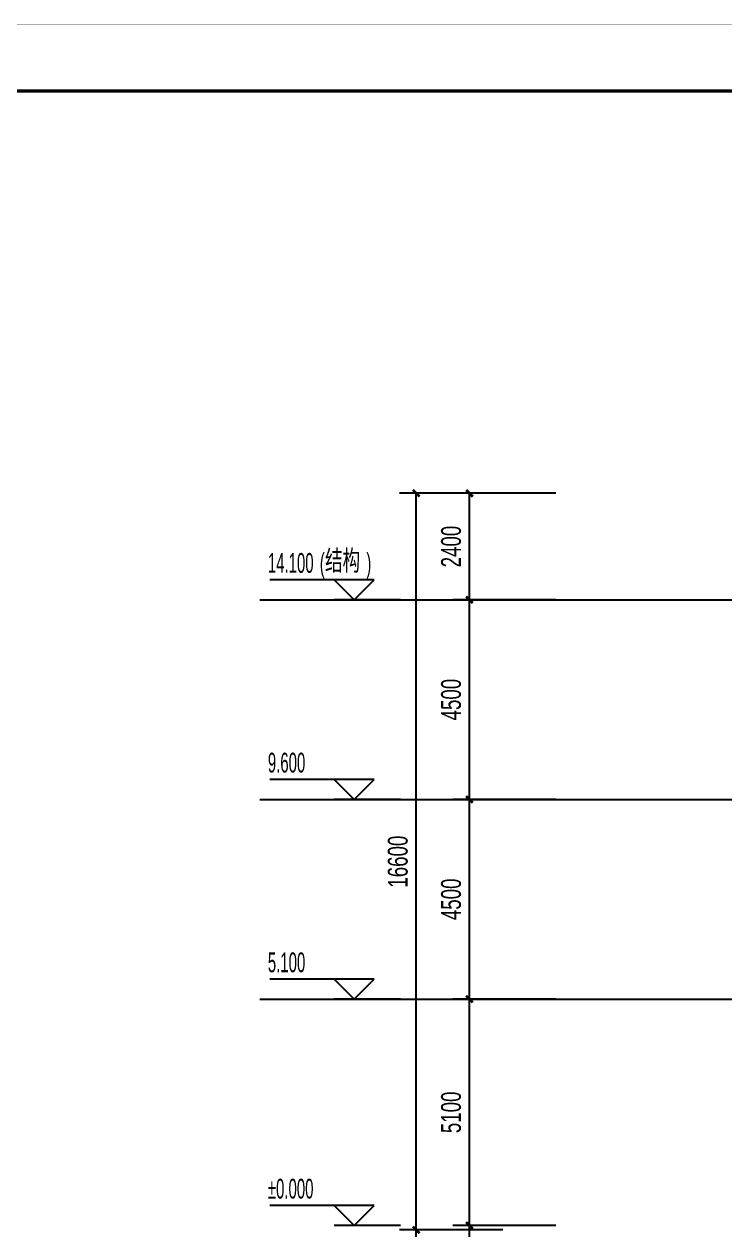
# Model space of a CAD drawing. Extents: x -186194 to 139607, y -228907 to -26595.
# Drawn here: x 16752 to 32543, y -166969 to -139799 of the extents above; entities that cross this region are included whole.
import ezdxf

# ---------------------------------------------------------------- set-up
doc = ezdxf.new("R2010")
doc.units = 0
doc.header["$LTSCALE"] = 10
doc.header["$MEASUREMENT"] = 0
for name, color, linetype in [('01-标注_标高', 200, 'Continuous'), ('01-标注_轴线坐标', 132, 'Continuous'), ('02-TEXT_标注', 130, 'Continuous')]:
    doc.layers.add(name, color=color, linetype=linetype)
doc.layers.add('04-不打印_辅助线', color=165, linetype='Continuous', plot=False)
doc.styles.add('_TCH_DIM', font='ros.shx', dxfattribs={"width": 0.8, "bigfont": 'jd.shx'})
doc.styles.add('_TCH_DIM_T3', font='ros.shx', dxfattribs={"width": 0.705882, "bigfont": 'jd.shx'})
doc.dimstyles.new('_TCH_ARCH&&150', dxfattribs={"dimtxt": 446.25, "dimasz": 150, "dimexe": 375, "dimexo": 450, "dimgap": 189.375, "dimtad": 1, "dimdec": 0, "dimzin": 0, "dimdsep": 46, "dimtxsty": '_TCH_DIM_T3', "dimblk": 'ARCHTICK', "dimcen": 0.09, "dimclrt": 7, "dimazin": 2, "dimtfac": 1, "dimtdec": 0, "dimtix": 1, "dimtmove": 2, "dimatfit": 3, "dimfxl": 0, "dimtolj": 1, "dimtzin": 0, "dimarcsym": 0})

# ---------------------------------------------------------------- blocks, each defined once
blk = doc.blocks.new('图框-A1+1-4')
for points, const_width in [([(0, 0), (1051, 0), (1051, 594), (0, 594)], 0.05), ([(976, 584), (25, 584), (25, 10), (976, 10)], 0.5)]:
    blk.add_lwpolyline(points, close=True, dxfattribs=dict(const_width=const_width))
blk = doc.blocks.new('_ArchTick')
at = {"color": 0, "linetype": 'ByBlock', "const_width": 0.4}
blk.add_lwpolyline([(-0.5, -0.5), (0.5, 0.5)], dxfattribs=at)
blk = doc.blocks.new('*D81')
at = {"layer": '01-标注_轴线坐标', "color": 0, "lineweight": -2, "transparency": 16777216}
for p, q in [((28736, -166870), (26412, -166870)), ((26787, -172370), (26787, -166870)), ((28736, -172370), (26412, -172370))]:
    blk.add_line(p, q, dxfattribs=at)
at = {"layer": 'Defpoints', "color": 0, "transparency": 16777216}
for p in [(26787, -166870), (29186, -166870), (29186, -172370)]:
    blk.add_point(p, dxfattribs=at)
at = {"layer": '01-标注_轴线坐标', "color": 0, "lineweight": -2, "transparency": 16777216, "xscale": 150, "yscale": 150, "zscale": 150}
for p, rotation in [((26787, -166870), 90), ((26787, -172370), 270)]:
    blk.add_blockref('_ArchTick', p, dxfattribs=dict(at, rotation=rotation))
at = {"layer": '01-标注_轴线坐标', "color": 7, "transparency": 16777216, "insert": (26374, -169620), "char_height": 446.2, "attachment_point": 5, "rotation": 90, "style": '_TCH_DIM_T3'}
blk.add_mtext('\\A1;5500', dxfattribs=at)
blk = doc.blocks.new('*D82')
at = {"layer": '01-标注_轴线坐标', "color": 0, "lineweight": -2, "transparency": 16777216}
for p, q in [((28736, -161770), (26412, -161770)), ((26787, -166870), (26787, -161770)), ((28736, -166870), (26412, -166870))]:
    blk.add_line(p, q, dxfattribs=at)
at = {"layer": 'Defpoints', "color": 0, "transparency": 16777216}
for p in [(26787, -161770), (29186, -161770), (29186, -166870)]:
    blk.add_point(p, dxfattribs=at)
at = {"layer": '01-标注_轴线坐标', "color": 0, "lineweight": -2, "transparency": 16777216, "xscale": 150, "yscale": 150, "zscale": 150}
for p, rotation in [((26787, -161770), 90), ((26787, -166870), 270)]:
    blk.add_blockref('_ArchTick', p, dxfattribs=dict(at, rotation=rotation))
at = {"layer": '01-标注_轴线坐标', "color": 7, "transparency": 16777216, "insert": (26374, -164320), "char_height": 446.2, "attachment_point": 5, "rotation": 90, "style": '_TCH_DIM_T3'}
blk.add_mtext('\\A1;5100', dxfattribs=at)
blk = doc.blocks.new('*D83')
at = {"layer": '01-标注_轴线坐标', "color": 0, "lineweight": -2, "transparency": 16777216}
for p, q in [((28736, -157270), (26412, -157270)), ((26787, -161770), (26787, -157270)), ((28736, -161770), (26412, -161770))]:
    blk.add_line(p, q, dxfattribs=at)
at = {"layer": 'Defpoints', "color": 0, "transparency": 16777216}
for p in [(26787, -157270), (29186, -157270), (29186, -161770)]:
    blk.add_point(p, dxfattribs=at)
at = {"layer": '01-标注_轴线坐标', "color": 0, "lineweight": -2, "transparency": 16777216, "xscale": 150, "yscale": 150, "zscale": 150}
for p, rotation in [((26787, -157270), 90), ((26787, -161770), 270)]:
    blk.add_blockref('_ArchTick', p, dxfattribs=dict(at, rotation=rotation))
at = {"layer": '01-标注_轴线坐标', "color": 7, "transparency": 16777216, "insert": (26374, -159520), "char_height": 446.2, "attachment_point": 5, "rotation": 90, "style": '_TCH_DIM_T3'}
blk.add_mtext('\\A1;4500', dxfattribs=at)
blk = doc.blocks.new('*D84')
at = {"layer": '01-标注_轴线坐标', "color": 0, "lineweight": -2, "transparency": 16777216}
for p, q in [((28736, -152770), (26412, -152770)), ((26787, -157270), (26787, -152770)), ((28736, -157270), (26412, -157270))]:
    blk.add_line(p, q, dxfattribs=at)
at = {"layer": 'Defpoints', "color": 0, "transparency": 16777216}
for p in [(26787, -152770), (29186, -152770), (29186, -157270)]:
    blk.add_point(p, dxfattribs=at)
at = {"layer": '01-标注_轴线坐标', "color": 0, "lineweight": -2, "transparency": 16777216, "xscale": 150, "yscale": 150, "zscale": 150}
for p, rotation in [((26787, -152770), 90), ((26787, -157270), 270)]:
    blk.add_blockref('_ArchTick', p, dxfattribs=dict(at, rotation=rotation))
at = {"layer": '01-标注_轴线坐标', "color": 7, "transparency": 16777216, "insert": (26374, -155020), "char_height": 446.2, "attachment_point": 5, "rotation": 90, "style": '_TCH_DIM_T3'}
blk.add_mtext('\\A1;4500', dxfattribs=at)
blk = doc.blocks.new('*D85')
at = {"layer": '01-标注_轴线坐标', "color": 0, "lineweight": -2, "transparency": 16777216}
for p, q in [((28736, -150371), (26412, -150371)), ((26787, -152770), (26787, -150371)), ((28736, -152770), (26412, -152770))]:
    blk.add_line(p, q, dxfattribs=at)
at = {"layer": 'Defpoints', "color": 0, "transparency": 16777216}
for p in [(26787, -150371), (29186, -150371), (29186, -152770)]:
    blk.add_point(p, dxfattribs=at)
at = {"layer": '01-标注_轴线坐标', "color": 0, "lineweight": -2, "transparency": 16777216, "xscale": 150, "yscale": 150, "zscale": 150}
for p, rotation in [((26787, -150371), 90), ((26787, -152770), 270)]:
    blk.add_blockref('_ArchTick', p, dxfattribs=dict(at, rotation=rotation))
at = {"layer": '01-标注_轴线坐标', "color": 7, "transparency": 16777216, "insert": (26374, -151571), "char_height": 446.2, "attachment_point": 5, "rotation": 90, "style": '_TCH_DIM_T3'}
blk.add_mtext('\\A1;2400', dxfattribs=at)
blk = doc.blocks.new('*D86')
at = {"layer": '01-标注_轴线坐标', "color": 0, "lineweight": -2, "transparency": 16777216}
for p, q in [((27536, -166970), (25212, -166970)), ((25587, -172370), (25587, -166970)), ((27536, -172370), (25212, -172370))]:
    blk.add_line(p, q, dxfattribs=at)
at = {"layer": 'Defpoints', "color": 0, "transparency": 16777216}
for p in [(25587, -166970), (27986, -166970), (27986, -172370)]:
    blk.add_point(p, dxfattribs=at)
at = {"layer": '01-标注_轴线坐标', "color": 0, "lineweight": -2, "transparency": 16777216, "xscale": 150, "yscale": 150, "zscale": 150}
for p, rotation in [((25587, -166970), 90), ((25587, -172370), 270)]:
    blk.add_blockref('_ArchTick', p, dxfattribs=dict(at, rotation=rotation))
at = {"layer": '01-标注_轴线坐标', "color": 7, "transparency": 16777216, "insert": (25174, -169670), "char_height": 446.2, "attachment_point": 5, "rotation": 90, "style": '_TCH_DIM_T3'}
blk.add_mtext('\\A1;5400', dxfattribs=at)
blk = doc.blocks.new('*D87')
at = {"layer": '01-标注_轴线坐标', "color": 0, "lineweight": -2, "transparency": 16777216}
for p, q in [((27536, -150371), (25212, -150371)), ((25587, -166970), (25587, -150371)), ((27536, -166970), (25212, -166970))]:
    blk.add_line(p, q, dxfattribs=at)
at = {"layer": 'Defpoints', "color": 0, "transparency": 16777216}
for p in [(25587, -150371), (27986, -150371), (27986, -166970)]:
    blk.add_point(p, dxfattribs=at)
at = {"layer": '01-标注_轴线坐标', "color": 0, "lineweight": -2, "transparency": 16777216, "xscale": 150, "yscale": 150, "zscale": 150}
for p, rotation in [((25587, -150371), 90), ((25587, -166970), 270)]:
    blk.add_blockref('_ArchTick', p, dxfattribs=dict(at, rotation=rotation))
at = {"layer": '01-标注_轴线坐标', "color": 7, "transparency": 16777216, "insert": (25174, -158671), "char_height": 446.2, "attachment_point": 5, "rotation": 90, "style": '_TCH_DIM_T3'}
blk.add_mtext('\\A1;16600', dxfattribs=at)

msp = doc.modelspace()

# ---------------------------------------------------------------- linework, layer by layer
at = {"layer": '01-标注_标高'}
for p, q in [((24636.5, -152320.5), (22289, -152320.5)), ((24186.5, -152770.5), (23736.5, -152320.5)), ((24186.5, -152770.5), (24636.5, -152320.5)), ((25236.5, -152770.5), (23736.5, -152770.5)), ((24636.5, -156820.5), (22289, -156820.5)), ((24186.5, -157270.5), (23736.5, -156820.5)), ((24186.5, -157270.5), (24636.5, -156820.5)), ((25236.5, -157270.5), (23736.5, -157270.5)), ((24636.5, -161320.5), (22289, -161320.5)), ((24186.5, -161770.5), (23736.5, -161320.5)), ((24186.5, -161770.5), (24636.5, -161320.5)), ((25236.5, -161770.5), (23736.5, -161770.5)), ((24636.5, -166420.5), (22289, -166420.5)), ((24186.5, -166870.5), (23736.5, -166420.5)), ((24186.5, -166870.5), (24636.5, -166420.5)), ((25236.5, -166870.5), (23736.5, -166870.5))]:
    msp.add_line(p, q, dxfattribs=at)
at = {"layer": '04-不打印_辅助线'}
for points in [[(22060.7, -152770.5), (79388.6, -152770.5)], [(22060.7, -157270.5), (79388.6, -157270.5)], [(22060.7, -161770.5), (79388.6, -161770.5)]]:
    msp.add_lwpolyline(points, dxfattribs=at)

# ---------------------------------------------------------------- block references
at = {"xscale": 150, "yscale": 150, "zscale": 150}
msp.add_blockref('图框-A1+1-4', (-18046.8, -228902.8), dxfattribs=at)

# ---------------------------------------------------------------- texts
at = {"layer": '02-TEXT_标注', "style": '_TCH_DIM'}
for s, height, width, p in [('结构', 520.93, 0.8, (23532.2, -152163)), ('14.100', 446.25, 0.564706, (22244, -152163)), ('(', 446.2, 0.564706, (23414.6, -152163)), (')', 446.2, 0.564706, (24463.4, -152163)), ('9.600', 446.25, 0.564706, (22244, -156663)), ('5.100', 446.25, 0.564706, (22244, -161163)), ('%%P0.000', 446.25, 0.564706, (22244, -166263))]:
    msp.add_text(s, height=height, dxfattribs=dict(at, width=width)).set_placement(p)

# ---------------------------------------------------------------- dimensions: what is measured, and where the dimension line sits
at = {"layer": '01-标注_轴线坐标'}
for p1, p2, picture, middle in [((27985.7, -166970.5), (27985.7, -150370.5), '*D87', (25174.3, -158670.5)), ((29185.7, -152770.5), (29185.7, -150370.5), '*D85', (26374.3, -151570.5)), ((29185.7, -157270.5), (29185.7, -152770.5), '*D84', (26374.3, -155020.5)), ((29185.7, -161770.5), (29185.7, -157270.5), '*D83', (26374.3, -159520.5)), ((29185.7, -166870.5), (29185.7, -161770.5), '*D82', (26374.3, -164320.5)), ((29185.7, -172370.5), (29185.7, -166870.5), '*D81', (26374.3, -169620.5)), ((27985.7, -172370.5), (27985.7, -166970.5), '*D86', (25174.3, -169670.5))]:
    dim = msp.add_aligned_dim(p1=p1, p2=p2, distance=2398.8, dimstyle='_TCH_ARCH&&150', dxfattribs=at)
    dim.commit()
    dim.dimension.update_dxf_attribs({"geometry": picture, "text_midpoint": middle})

doc.saveas('drawing.dxf')
